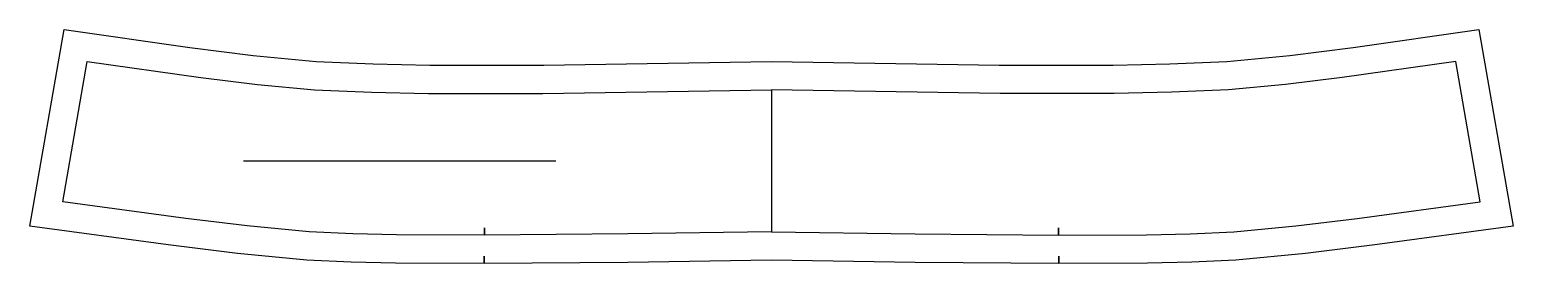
# Model space of a CAD drawing. Header units: inches. Extents: x 0 to 20.6, y 0 to 3.2.
import ezdxf

# ---------------------------------------------------------------- set-up
doc = ezdxf.new("R2010")
doc.units = ezdxf.units.IN

msp = doc.modelspace()

# ---------------------------------------------------------------- linework, layer by layer
at = {"layer": 'T001L001'}
for points in [[(10.283, 0.044), (8.292, 0.014), (6.302, 0), (6.301, 0.098), (6.302, 0), (5.072, 0.002), (4.458, 0.015), (3.844, 0.044), (2.881, 0.138), (1.92, 0.255), (0, 0.516), (0.476, 3.242), (2.222, 2.994), (3.096, 2.883), (3.973, 2.8), (4.76, 2.766), (5.549, 2.751), (7.126, 2.751), (10.283, 2.8), (13.44, 2.751), (15.017, 2.751), (15.805, 2.766), (16.593, 2.8), (17.47, 2.883), (18.344, 2.994), (20.089, 3.242), (20.566, 0.516), (18.646, 0.255), (17.685, 0.138), (16.721, 0.044), (16.108, 0.015), (15.493, 0.002), (14.264, 0), (14.264, 0.098), (14.264, 0), (12.273, 0.014), (10.283, 0.044)], [(10.283, 0.437), (8.293, 0.408), (6.303, 0.393), (6.303, 0.492), (6.303, 0.393), (5.087, 0.396), (4.479, 0.409), (3.872, 0.437), (3.016, 0.52), (2.163, 0.623), (0.458, 0.852), (0.799, 2.8), (2.371, 2.579), (3.158, 2.48), (3.948, 2.406), (4.739, 2.373), (5.53, 2.358), (7.114, 2.358), (10.283, 2.406)], [(10.283, 0.437), (12.273, 0.408), (14.263, 0.393), (14.263, 0.492), (14.263, 0.393), (15.479, 0.396), (16.087, 0.409), (16.694, 0.437), (17.549, 0.52), (18.403, 0.623), (20.108, 0.852), (19.767, 2.8), (18.195, 2.579), (17.407, 2.48), (16.618, 2.406), (15.827, 2.373), (15.035, 2.358), (13.452, 2.358), (10.283, 2.406)], [(10.283, 2.406), (10.283, 0.437)], [(2.964, 1.422), (7.295, 1.422)]]:
    msp.add_lwpolyline(points, dxfattribs=at)

doc.saveas('drawing.dxf')
